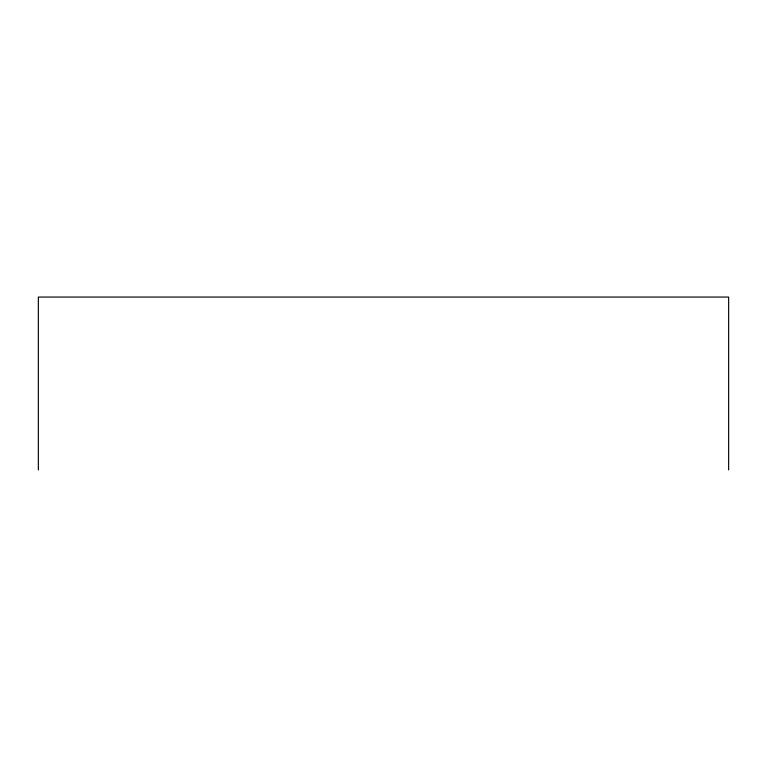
<?xml version="1.0" encoding="UTF-8"?>
<svg xmlns="http://www.w3.org/2000/svg" width="767" height="767" viewBox="0 0 767 767"><rect width="100%" height="100%" fill="white"/><g stroke="black" fill="none" stroke-linecap="round" stroke-linejoin="round"><path stroke-width="1.15" d="M728.65 469.931L728.65 297.069L38.35 297.069L38.35 469.931"/></g></svg>
